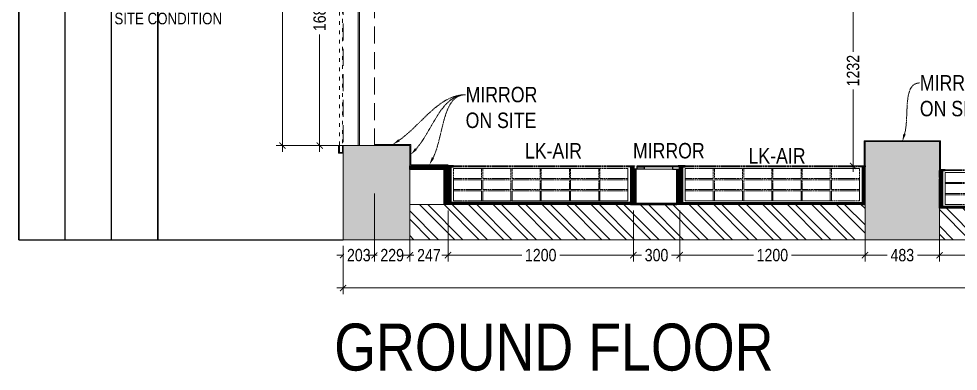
# Model space of a CAD drawing. Header units: millimetres. Extents: x 7389 to 27936, y -894474 to -881284.
# Drawn here: x 7389 to 13471, y -894474 to -892192 of the extents above; entities that cross this region are included whole.
import ezdxf
from ezdxf import colors
from ezdxf.entities.mleader import LeaderData, LeaderLine
from ezdxf.lldxf.tags import DXFTag
from ezdxf.math import Vec2, Vec3

# ---------------------------------------------------------------- set-up
doc = ezdxf.new("R2010")
doc.units = ezdxf.units.MM
doc.header["$LTSCALE"] = 40
doc.header["$MEASUREMENT"] = 0
doc.header["$PDMODE"] = 3
for name, pattern in [('a_p6_plan_L18$0$HIDDEN', [0.375, 0.25, -0.125]), ('ACAD_ISO03W100', [30, 12, -18]), ('HIDDEN', [0.375, 0.25, -0.125]), ('HIDDEN2', [0.1875, 0.125, -0.0625])]:
    doc.linetypes.add(name, pattern=pattern)
doc.layers.add('A-STEPS', color=7, linetype='Continuous')
for name, color, linetype, lineweight in [('A-WALL-MASY', 1, 'Continuous', 9), ('beam', 90, 'Continuous', 9), ('Column', 243, 'Continuous', 9), ('Column hatch', 8, 'Continuous', 9), ('dimensions', 149, 'Continuous', 5), ('Floor-Unit', 1, 'Continuous', 13), ('Glass-FrontGlazing', 150, 'Continuous', 20), ('IM-ANNO-HATCH', 8, 'Continuous', 5), ('LENS_PARTITION', 21, 'Continuous', 25), ('LENS_TEXT', 31, 'HIDDEN2', 5), ('LN-ELEVATION-1', 81, 'Continuous', 25), ('LN-ELEVATION-2', 103, 'Continuous', 20), ('LN-ELEVATION-3', 125, 'a_p6_plan_L18$0$HIDDEN', 18), ('LN-ELEVATION-4', 145, 'Continuous', 13), ('LN-HATCH', 251, 'Continuous', 0), ('Mirror', 4, 'Continuous', 15), ('shutter', 172, 'Continuous', 9), ('wall hatch', 22, 'Continuous', 9)]:
    doc.layers.add(name, color=color, linetype=linetype, lineweight=lineweight)
doc.styles.get("Standard").update_dxf_attribs({"font": 'ARIALN.TTF'})
tags = doc.linetypes.add('DASHED2', pattern=[0.375, 0.25, -0.125]).pattern_tags.tags
tags[6:7] = [DXFTag(74, 4), DXFTag(75, 0), DXFTag(340, '0'), DXFTag(46, 1.0), DXFTag(50, 0.0), DXFTag(44, 0.0), DXFTag(45, 0.0)]
tags[4:5] = [DXFTag(74, 4), DXFTag(75, 0), DXFTag(340, '0'), DXFTag(46, 1.0), DXFTag(50, 0.0), DXFTag(44, 0.0), DXFTag(45, 0.0)]
doc.dimstyles.new('Working', dxfattribs={"dimscale": 0.8, "dimtxt": 100, "dimasz": 50, "dimexe": 50, "dimexo": 50, "dimgap": 25, "dimtad": 0, "dimdec": 0, "dimzin": 0, "dimdsep": 46, "dimtxsty": 'Standard', "dimblk": 'ARCHTICK', "dimcen": 0, "dimdle": 50, "dimclrd": 250, "dimclre": 8, "dimclrt": 7, "dimadec": 0, "dimazin": 0, "dimtfac": 1, "dimtdec": 0, "dimtofl": 0, "dimtmove": 1, "dimatfit": 3, "dimfxl": 3, "dimtolj": 1, "dimlwd": 5, "dimlwe": 0, "dimarcsym": 0})
pattern_1 = [(45, (7858054.0837, 3504049.203), (-4.4901280605, 4.4901280605), [])]

# ---------------------------------------------------------------- blocks, each defined once
blk = doc.blocks.new('serfqrewfqrew')
at = {"layer": 'Column hatch'}
h = blk.add_hatch(color=256, dxfattribs=at)
h.dxf.hatch_style = 1
h.paths.add_polyline_path([(-18243.7, -4751.5), (-17811.8, -4751.5), (-17811.8, -5361.3), (-18243.7, -5361.3)])
h.paths.add_polyline_path([(-18040.5, 0), (-18243.7, 0), (-18243.7, -330.3), (-18040.5, -330.3)])
h.paths.add_polyline_path([(-14864.3, -5361.3), (-14381.5, -5361.3), (-14381.5, -4726.1), (-14864.3, -4726.1)])
h.paths.add_polyline_path([(-11688.2, -4751.5), (-11230.8, -4751.5), (-11230.8, -5361.3), (-11688.2, -5361.3)])
h.paths.add_polyline_path([(-6504.7, -4649.9), (-5920.3, -4649.9), (-5920.3, -5361.3), (-6504.7, -5361.3)])
h.paths.add_polyline_path([(-787.7, -5361.3), (0, -5361.3), (0, -4827.7), (-787.7, -4827.7)])
h.paths.add_polyline_path([(0, -609.8), (-813.1, -609.8), (-813.1, 0), (0, 0)])
at = {"layer": 'wall hatch'}
h = blk.add_hatch(dxfattribs=at)
h.set_pattern_fill('ANSI32', color=256, scale=300, angle=269.87)
h.set_pattern_definition([(314.87, (-17906290.98, 1629025.95), (79.7298001, 79.36881616), []), (314.87, (-17906291.1, 1628972.92), (79.7298001, 79.36881616), [])])
h.paths.add_polyline_path([(-813.1, -228.7), (-18040.5, -228.7), (-18040.5, 0), (-813.1, 0)])
h.paths.add_polyline_path([(-17811.8, -5132.6), (-14864.3, -5132.6), (-14864.3, -5361.3), (-17811.8, -5361.3)])
h.paths.add_polyline_path([(-14381.5, -5158), (-11688.2, -5158), (-11688.2, -5361.3), (-14381.5, -5361.3)])
h.paths.add_polyline_path([(-11230.8, -5183.5), (-6504.7, -5183.5), (-6504.7, -5361.3), (-11230.8, -5361.3)])
h.paths.add_polyline_path([(-5920.3, -5183.5), (-787.7, -5183.5), (-787.7, -5361.3), (-5920.3, -5361.3)])
h.paths.add_polyline_path([(-228.7, -4827.7), (0, -4827.7), (0, -609.8), (-228.7, -609.8)])
at = {"layer": 'A-WALL-MASY'}
for points in [[(-17811.8, -5132.6), (-14864.3, -5132.6), (-14864.3, -5361.3), (-17811.8, -5361.3)], [(-14381.5, -5158), (-11688.2, -5158), (-11688.2, -5361.3), (-14381.5, -5361.3)]]:
    blk.add_lwpolyline(points, close=True, dxfattribs=at)
at = {"layer": 'beam', "linetype": 'HIDDEN', "ltscale": 11}
blk.add_lwpolyline([(-18040.5, -330.3), (-18243.7, -330.3), (-18243.7, -4751.5), (-18040.5, -4751.5)], close=True, dxfattribs=at)
at = {"layer": 'Column'}
for points in [[(-14864.3, -5361.3), (-14381.5, -5361.3), (-14381.5, -4726.1), (-14864.3, -4726.1)], [(-18243.7, -4751.5), (-17811.8, -4751.5), (-17811.8, -5361.3), (-18243.7, -5361.3)]]:
    blk.add_lwpolyline(points, close=True, dxfattribs=at)
at = {"layer": 'shutter', "color": 5, "linetype": 'ACAD_ISO03W100', "ltscale": 0.05, "true_color": 0x0505ff, "elevation": 1985}
blk.add_lwpolyline([(-18248.4, -286), (-18267.6, -286), (-18267.6, -4795.8), (-18248.4, -4795.8)], close=True, dxfattribs=at)
at = {"layer": 'shutter', "ltscale": 10, "elevation": 1985.1}
blk.add_lwpolyline([(-18272.6, -4751.5), (-18272.6, -4801.5), (-18243.7, -4801.5), (-18243.7, -4751.5), (-18248.4, -4751.5), (-18248.4, -4795.8), (-18267.6, -4795.8), (-18267.6, -4751.5), (-18272.6, -4751.5)], dxfattribs=at)
blk = doc.blocks.new('GFCHGFD')
at = {"layer": 'LN-HATCH', "ltscale": 0.5}
h = blk.add_hatch(dxfattribs=at)
h.set_pattern_fill('ANSI31', color=256, scale=2)
h.set_pattern_definition([(45, (4060076.63, 1708724.648), (-4.4901280605, 4.4901280605), [])])
h.paths.add_polyline_path([(-144.2, 105.2), (-126.2, 105.2), (-126.2, -123.8), (-144.2, -123.8)])
h.paths.add_polyline_path([(-126.2, 99.2), (137.8, 99.2), (137.8, 105.2), (-126.2, 105.2)])
h.paths.add_polyline_path([(155.8, 105.2), (137.8, 105.2), (137.8, -123.8), (155.8, -123.8)])
at = {"layer": 'LN-ELEVATION-1'}
for points in [[(-144.2, 105.2), (-126.2, 105.2), (-126.2, -123.8), (-144.2, -123.8)], [(-126.2, 99.2), (137.8, 99.2), (137.8, 105.2), (-126.2, 105.2)], [(155.8, 105.2), (137.8, 105.2), (137.8, -123.8), (155.8, -123.8)], [(-97.2, -137.8), (-97.2, -123.8), (-142.2, -123.8), (-142.2, -144.8), (-133.2, -144.8), (-133.2, -143.3), (-140.7, -143.3), (-140.7, -137.8)], [(85.8, -137.8), (85.8, -123.8), (130.8, -123.8), (130.8, -144.8), (121.8, -144.8), (121.8, -143.3), (129.3, -143.3), (129.3, -137.8)], [(147.8, -144.8), (147.8, -143.3), (152.3, -143.3), (152.3, -125.3), (130.8, -125.3), (130.8, -123.8), (153.8, -123.8), (153.8, -144.8)]]:
    blk.add_lwpolyline(points, close=True, dxfattribs=at)
at = {"layer": 'LN-ELEVATION-2'}
blk.add_lwpolyline([(-97.2, -137.8), (85.8, -137.8), (85.8, -123.8), (-97.2, -123.8)], close=True, dxfattribs=at)
at = {"layer": 'LN-ELEVATION-4', "ltscale": 0.5}
blk.add_line((121.8, -144.8), (-133.2, -144.8), dxfattribs=at)
at = {"layer": 'Mirror', "lineweight": 0}
blk.add_lwpolyline([(-140.7, -137.8), (129.3, -137.8), (129.3, -143.3), (-140.7, -143.3)], close=True, dxfattribs=at)
blk = doc.blocks.new('12MM VC PLAN')
at = {"layer": 'LN-HATCH', "ltscale": 0.5}
h = blk.add_hatch(dxfattribs=at)
h.set_pattern_fill('ANSI31', color=256, scale=2)
h.set_pattern_definition([(45, (3760859.753, 1795248.936), (-4.490128061, 4.490128061), [])])
h.paths.add_polyline_path([(-1200, 250), (-1200, 60), (-1194, 60), (-1194, 50), (-1200, 50), (-1200, 6), (-1182, 6), (-1182, 250)])
h = blk.add_hatch(dxfattribs=at)
h.set_pattern_fill('ANSI31', color=256, scale=2)
h.set_pattern_definition(pattern_1)
h.paths.add_polyline_path([(0, 250), (0, 60), (-6, 60), (-6, 50), (0, 50), (0, 6), (-18, 6), (-18, 250)])
h = blk.add_hatch(dxfattribs=at)
h.set_pattern_fill('ANSI31', color=256, scale=2)
h.set_pattern_definition([(45, (7858047.0837, 3504049.203), (-4.4901280605, 4.4901280605), [])])
h.paths.add_polyline_path([(-1165, 6), (-1165, 0), (-1200, 0), (-1200, 6)])
h = blk.add_hatch(dxfattribs=at)
h.set_pattern_fill('ANSI31', color=256, scale=2)
h.set_pattern_definition(pattern_1)
h.paths.add_polyline_path([(-28, 6), (-28, 0), (0, 0), (0, 6)])
at = {"layer": 'LN-ELEVATION-1', "ltscale": 0.5}
for points in [[(-1200, 250), (-1200, 60), (-1194, 60), (-1194, 50), (-1200, 50), (-1200, 6), (-1182, 6), (-1182, 250)], [(-18, 238), (-1182, 238), (-1182, 244), (-18, 244)], [(0, 250), (0, 60), (-6, 60), (-6, 50), (0, 50), (0, 6), (-18, 6), (-18, 250)], [(-1165, 6), (-1165, 0), (-1200, 0), (-1200, 6)], [(-35, 6), (-35, 0), (0, 0), (0, 6)]]:
    blk.add_lwpolyline(points, close=True, dxfattribs=at)
at = {"layer": 'LN-ELEVATION-3', "ltscale": 0.5}
for p, q in [((-1182, 250), (-18, 250)), ((-1165, 6), (-35, 6)), ((-35, 0), (-1165, 0))]:
    blk.add_line(p, q, dxfattribs=at)
for points in [[(-1165, 226), (-35, 226), (-35, 18), (-1165, 18)], [(-1165, 226), (-983.3, 226), (-983.3, 162), (-1165, 162)], [(-975.3, 226), (-793.7, 226), (-793.7, 162), (-975.3, 162)], [(-785.7, 226), (-604, 226), (-604, 162), (-785.7, 162)], [(-596, 226), (-414.3, 226), (-414.3, 162), (-596, 162)], [(-406.3, 226), (-224.7, 226), (-224.7, 162), (-406.3, 162)], [(-216.7, 226), (-35, 226), (-35, 162), (-216.7, 162)], [(-1165, 90), (-983.3, 90), (-983.3, 154), (-1165, 154)], [(-975.3, 154), (-793.7, 154), (-793.7, 90), (-975.3, 90)], [(-785.7, 154), (-604, 154), (-604, 90), (-785.7, 90)], [(-596, 154), (-414.3, 154), (-414.3, 90), (-596, 90)], [(-406.3, 154), (-224.7, 154), (-224.7, 90), (-406.3, 90)], [(-216.7, 154), (-35, 154), (-35, 90), (-216.7, 90)], [(-1165, 82), (-983.3, 82), (-983.3, 18), (-1165, 18)], [(-975.3, 82), (-793.7, 82), (-793.7, 18), (-975.3, 18)], [(-785.7, 82), (-604, 82), (-604, 18), (-785.7, 18)], [(-596, 82), (-414.3, 82), (-414.3, 18), (-596, 18)], [(-406.3, 82), (-224.7, 82), (-224.7, 18), (-406.3, 18)], [(-216.7, 82), (-35, 82), (-35, 18), (-216.7, 18)]]:
    blk.add_lwpolyline(points, close=True, dxfattribs=at)
blk = doc.blocks.new('_ArchTick')
at = {"const_width": 0.15}
blk.add_lwpolyline([(-0.5, -0.5), (0.5, 0.5)], dxfattribs=at)
blk = doc.blocks.new('*D60')
at = {"layer": 'Defpoints', "color": 0, "ltscale": 50, "transparency": 16777216}
for p in [(9691.9, -893012.8), (9488.6, -893622.6)]:
    blk.add_point(p, dxfattribs=at)
at = {"layer": 'dimensions', "color": 8, "linetype": 'DASHED2', "lineweight": 0, "ltscale": 50, "transparency": 16777216}
for p, q in [((9691.9, -893323), (9691.9, -893763)), ((9488.6, -893662.6), (9488.6, -893763))]:
    blk.add_line(p, q, dxfattribs=at)
at = {"layer": 'dimensions', "color": 250, "linetype": 'DASHED2', "lineweight": 5, "ltscale": 50, "transparency": 16777216}
for p, q in [((9488.6, -893723), (9448.6, -893723)), ((9691.9, -893723), (9731.9, -893723))]:
    blk.add_line(p, q, dxfattribs=at)
at = {"layer": 'dimensions', "color": 250, "lineweight": 5, "ltscale": 50, "transparency": 16777216, "xscale": 40, "yscale": 40, "zscale": 40}
blk.add_blockref('_ArchTick', (9488.6, -893723), dxfattribs=at)
at = {"layer": 'dimensions', "color": 250, "lineweight": 5, "ltscale": 50, "transparency": 16777216, "xscale": 40, "yscale": 40, "zscale": 40, "rotation": 180}
blk.add_blockref('_ArchTick', (9691.9, -893723), dxfattribs=at)
at = {"layer": 'dimensions', "color": 7, "ltscale": 50, "transparency": 16777216, "insert": (9590.2, -893723), "char_height": 80, "attachment_point": 5, "bg_fill": 3, "box_fill_scale": 1.25, "bg_fill_color": 9, "bg_fill_true_color": 13158600, "bg_fill_transparency": 0}
blk.add_mtext('\\A1;203', dxfattribs=at)
at = {"layer": 'Defpoints', "color": 0, "ltscale": 50, "transparency": 16777216}
blk.add_point((9691.9, -893723), dxfattribs=at)
blk = doc.blocks.new('*D61')
at = {"layer": 'Defpoints', "color": 0, "ltscale": 50, "transparency": 16777216}
for p in [(9691.9, -893012.8), (9920.6, -893393.9)]:
    blk.add_point(p, dxfattribs=at)
at = {"layer": 'dimensions', "color": 8, "linetype": 'DASHED2', "lineweight": 0, "ltscale": 50, "transparency": 16777216}
for p, q in [((9691.9, -893323), (9691.9, -893763)), ((9920.6, -893433.9), (9920.6, -893763))]:
    blk.add_line(p, q, dxfattribs=at)
at = {"layer": 'dimensions', "color": 250, "linetype": 'DASHED2', "lineweight": 5, "ltscale": 50, "transparency": 16777216}
for p, q in [((9651.9, -893723), (9713.1, -893723)), ((9960.6, -893723), (9899.3, -893723))]:
    blk.add_line(p, q, dxfattribs=at)
at = {"layer": 'dimensions', "color": 250, "lineweight": 5, "ltscale": 50, "transparency": 16777216, "xscale": 40, "yscale": 40, "zscale": 40, "rotation": 180}
blk.add_blockref('_ArchTick', (9691.9, -893723), dxfattribs=at)
at = {"layer": 'dimensions', "color": 250, "lineweight": 5, "ltscale": 50, "transparency": 16777216, "xscale": 40, "yscale": 40, "zscale": 40}
blk.add_blockref('_ArchTick', (9920.6, -893723), dxfattribs=at)
at = {"layer": 'dimensions', "color": 7, "ltscale": 50, "transparency": 16777216, "insert": (9806.2, -893723), "char_height": 80, "attachment_point": 5, "bg_fill": 3, "box_fill_scale": 1.25, "bg_fill_color": 9, "bg_fill_true_color": 13158600, "bg_fill_transparency": 0}
blk.add_mtext('\\A1;229', dxfattribs=at)
at = {"layer": 'Defpoints', "color": 0, "ltscale": 50, "transparency": 16777216}
blk.add_point((9920.6, -893723), dxfattribs=at)
blk = doc.blocks.new('*D62')
at = {"layer": 'Defpoints', "color": 0, "ltscale": 50, "transparency": 16777216}
for p in [(9920.6, -893393.9), (10168, -893393.9)]:
    blk.add_point(p, dxfattribs=at)
at = {"layer": 'dimensions', "color": 8, "linetype": 'DASHED2', "lineweight": 0, "ltscale": 50, "transparency": 16777216}
for p, q in [((9920.6, -893433.9), (9920.6, -893763)), ((10168, -893433.9), (10168, -893763))]:
    blk.add_line(p, q, dxfattribs=at)
at = {"layer": 'dimensions', "color": 250, "linetype": 'DASHED2', "lineweight": 5, "ltscale": 50, "transparency": 16777216}
for p, q in [((9880.6, -893723), (9951.3, -893723)), ((10208, -893723), (10137.3, -893723))]:
    blk.add_line(p, q, dxfattribs=at)
at = {"layer": 'dimensions', "color": 250, "lineweight": 5, "ltscale": 50, "transparency": 16777216, "xscale": 40, "yscale": 40, "zscale": 40, "rotation": 180}
blk.add_blockref('_ArchTick', (9920.6, -893723), dxfattribs=at)
at = {"layer": 'dimensions', "color": 250, "lineweight": 5, "ltscale": 50, "transparency": 16777216, "xscale": 40, "yscale": 40, "zscale": 40}
blk.add_blockref('_ArchTick', (10168, -893723), dxfattribs=at)
at = {"layer": 'dimensions', "color": 7, "ltscale": 50, "transparency": 16777216, "insert": (10044.3, -893723), "char_height": 80, "attachment_point": 5, "bg_fill": 3, "box_fill_scale": 1.25, "bg_fill_color": 9, "bg_fill_true_color": 13158600, "bg_fill_transparency": 0}
blk.add_mtext('\\A1;247', dxfattribs=at)
at = {"layer": 'Defpoints', "color": 0, "ltscale": 50, "transparency": 16777216}
blk.add_point((10168, -893723), dxfattribs=at)
blk = doc.blocks.new('*D63')
at = {"layer": 'Defpoints', "color": 0, "ltscale": 50, "transparency": 16777216}
for p in [(10168, -893393.9), (11368, -893393.9), (11368, -893723)]:
    blk.add_point(p, dxfattribs=at)
at = {"layer": 'dimensions', "color": 8, "linetype": 'DASHED2', "lineweight": 0, "ltscale": 50, "transparency": 16777216}
for p, q in [((10168, -893433.9), (10168, -893763)), ((11368, -893433.9), (11368, -893763))]:
    blk.add_line(p, q, dxfattribs=at)
at = {"layer": 'dimensions', "color": 250, "linetype": 'DASHED2', "lineweight": 5, "ltscale": 50, "transparency": 16777216}
for p, q in [((10128, -893723), (10653.3, -893723)), ((11408, -893723), (10882.8, -893723))]:
    blk.add_line(p, q, dxfattribs=at)
at = {"layer": 'dimensions', "color": 250, "lineweight": 5, "ltscale": 50, "transparency": 16777216, "xscale": 40, "yscale": 40, "zscale": 40, "rotation": 180}
blk.add_blockref('_ArchTick', (10168, -893723), dxfattribs=at)
at = {"layer": 'dimensions', "color": 250, "lineweight": 5, "ltscale": 50, "transparency": 16777216, "xscale": 40, "yscale": 40, "zscale": 40}
blk.add_blockref('_ArchTick', (11368, -893723), dxfattribs=at)
at = {"layer": 'dimensions', "color": 7, "ltscale": 50, "transparency": 16777216, "insert": (10768, -893723), "char_height": 80, "attachment_point": 5, "bg_fill": 3, "box_fill_scale": 1.25, "bg_fill_color": 9, "bg_fill_true_color": 13158600, "bg_fill_transparency": 0}
blk.add_mtext('\\A1;1200', dxfattribs=at)
blk = doc.blocks.new('*D64')
at = {"layer": 'Defpoints', "color": 0, "ltscale": 50, "transparency": 16777216}
for p in [(11368, -893393.9), (11668, -893393.9), (11668, -893723)]:
    blk.add_point(p, dxfattribs=at)
at = {"layer": 'dimensions', "color": 8, "linetype": 'DASHED2', "lineweight": 0, "ltscale": 50, "transparency": 16777216}
for p, q in [((11368, -893433.9), (11368, -893763)), ((11668, -893433.9), (11668, -893763))]:
    blk.add_line(p, q, dxfattribs=at)
at = {"layer": 'dimensions', "color": 250, "linetype": 'DASHED2', "lineweight": 5, "ltscale": 50, "transparency": 16777216}
for p, q in [((11328, -893723), (11425.7, -893723)), ((11708, -893723), (11610.4, -893723))]:
    blk.add_line(p, q, dxfattribs=at)
at = {"layer": 'dimensions', "color": 250, "lineweight": 5, "ltscale": 50, "transparency": 16777216, "xscale": 40, "yscale": 40, "zscale": 40, "rotation": 180}
blk.add_blockref('_ArchTick', (11368, -893723), dxfattribs=at)
at = {"layer": 'dimensions', "color": 250, "lineweight": 5, "ltscale": 50, "transparency": 16777216, "xscale": 40, "yscale": 40, "zscale": 40}
blk.add_blockref('_ArchTick', (11668, -893723), dxfattribs=at)
at = {"layer": 'dimensions', "color": 7, "ltscale": 50, "transparency": 16777216, "insert": (11518, -893723), "char_height": 80, "attachment_point": 5, "bg_fill": 3, "box_fill_scale": 1.25, "bg_fill_color": 9, "bg_fill_true_color": 13158600, "bg_fill_transparency": 0}
blk.add_mtext('\\A1;300', dxfattribs=at)
blk = doc.blocks.new('*D65')
at = {"layer": 'Defpoints', "color": 0, "ltscale": 50, "transparency": 16777216}
for p in [(11668, -893393.9), (12868, -893393.9), (12868, -893723)]:
    blk.add_point(p, dxfattribs=at)
at = {"layer": 'dimensions', "color": 8, "linetype": 'DASHED2', "lineweight": 0, "ltscale": 50, "transparency": 16777216}
for p, q in [((11668, -893433.9), (11668, -893763)), ((12868, -893433.9), (12868, -893763))]:
    blk.add_line(p, q, dxfattribs=at)
at = {"layer": 'dimensions', "color": 250, "linetype": 'DASHED2', "lineweight": 5, "ltscale": 50, "transparency": 16777216}
for p, q in [((11628, -893723), (12153.3, -893723)), ((12908, -893723), (12382.8, -893723))]:
    blk.add_line(p, q, dxfattribs=at)
at = {"layer": 'dimensions', "color": 250, "lineweight": 5, "ltscale": 50, "transparency": 16777216, "xscale": 40, "yscale": 40, "zscale": 40, "rotation": 180}
blk.add_blockref('_ArchTick', (11668, -893723), dxfattribs=at)
at = {"layer": 'dimensions', "color": 250, "lineweight": 5, "ltscale": 50, "transparency": 16777216, "xscale": 40, "yscale": 40, "zscale": 40}
blk.add_blockref('_ArchTick', (12868, -893723), dxfattribs=at)
at = {"layer": 'dimensions', "color": 7, "ltscale": 50, "transparency": 16777216, "insert": (12268, -893723), "char_height": 80, "attachment_point": 5, "bg_fill": 3, "box_fill_scale": 1.25, "bg_fill_color": 9, "bg_fill_true_color": 13158600, "bg_fill_transparency": 0}
blk.add_mtext('\\A1;1200', dxfattribs=at)
blk = doc.blocks.new('*D66')
at = {"layer": 'Defpoints', "color": 0, "ltscale": 50, "transparency": 16777216}
for p in [(12868, -893393.9), (13350.8, -893419.3), (13350.8, -893723)]:
    blk.add_point(p, dxfattribs=at)
at = {"layer": 'dimensions', "color": 8, "linetype": 'DASHED2', "lineweight": 0, "ltscale": 50, "transparency": 16777216}
for p, q in [((12868, -893433.9), (12868, -893763)), ((13350.8, -893459.3), (13350.8, -893763))]:
    blk.add_line(p, q, dxfattribs=at)
at = {"layer": 'dimensions', "color": 250, "linetype": 'DASHED2', "lineweight": 5, "ltscale": 50, "transparency": 16777216}
for p, q in [((12828, -893723), (13015.7, -893723)), ((13390.8, -893723), (13203.2, -893723))]:
    blk.add_line(p, q, dxfattribs=at)
at = {"layer": 'dimensions', "color": 250, "lineweight": 5, "ltscale": 50, "transparency": 16777216, "xscale": 40, "yscale": 40, "zscale": 40, "rotation": 180}
blk.add_blockref('_ArchTick', (12868, -893723), dxfattribs=at)
at = {"layer": 'dimensions', "color": 250, "lineweight": 5, "ltscale": 50, "transparency": 16777216, "xscale": 40, "yscale": 40, "zscale": 40}
blk.add_blockref('_ArchTick', (13350.8, -893723), dxfattribs=at)
at = {"layer": 'dimensions', "color": 7, "ltscale": 50, "transparency": 16777216, "insert": (13109.4, -893723), "char_height": 80, "attachment_point": 5, "bg_fill": 3, "box_fill_scale": 1.25, "bg_fill_color": 9, "bg_fill_true_color": 13158600, "bg_fill_transparency": 0}
blk.add_mtext('\\A1;483', dxfattribs=at)
blk = doc.blocks.new('*D67')
at = {"layer": 'Defpoints', "color": 0, "ltscale": 50, "transparency": 16777216}
for p in [(13350.8, -893419.3), (14550.8, -893419.3), (14550.8, -893723)]:
    blk.add_point(p, dxfattribs=at)
at = {"layer": 'dimensions', "color": 8, "linetype": 'DASHED2', "lineweight": 0, "ltscale": 50, "transparency": 16777216}
for p, q in [((13350.8, -893459.3), (13350.8, -893763)), ((14550.8, -893459.3), (14550.8, -893763))]:
    blk.add_line(p, q, dxfattribs=at)
at = {"layer": 'dimensions', "color": 250, "linetype": 'DASHED2', "lineweight": 5, "ltscale": 50, "transparency": 16777216}
for p, q in [((13310.8, -893723), (13836, -893723)), ((14590.8, -893723), (14065.6, -893723))]:
    blk.add_line(p, q, dxfattribs=at)
at = {"layer": 'dimensions', "color": 250, "lineweight": 5, "ltscale": 50, "transparency": 16777216, "xscale": 40, "yscale": 40, "zscale": 40, "rotation": 180}
blk.add_blockref('_ArchTick', (13350.8, -893723), dxfattribs=at)
at = {"layer": 'dimensions', "color": 250, "lineweight": 5, "ltscale": 50, "transparency": 16777216, "xscale": 40, "yscale": 40, "zscale": 40}
blk.add_blockref('_ArchTick', (14550.8, -893723), dxfattribs=at)
at = {"layer": 'dimensions', "color": 7, "ltscale": 50, "transparency": 16777216, "insert": (13950.8, -893723), "char_height": 80, "attachment_point": 5, "bg_fill": 3, "box_fill_scale": 1.25, "bg_fill_color": 9, "bg_fill_true_color": 13158600, "bg_fill_transparency": 0}
blk.add_mtext('\\A1;1200', dxfattribs=at)
blk = doc.blocks.new('*D98')
at = {"layer": 'Defpoints', "color": 0, "ltscale": 50, "transparency": 16777216}
for p in [(12595.8, -891911.9), (12790.6, -891911.9), (12705.5, -893143.9)]:
    blk.add_point(p, dxfattribs=at)
at = {"layer": 'dimensions', "color": 250, "linetype": 'DASHED2', "lineweight": 5, "ltscale": 50, "transparency": 16777216}
for p, q in [((12790.6, -891871.9), (12790.6, -892413.3)), ((12790.6, -893183.9), (12790.6, -892642.5))]:
    blk.add_line(p, q, dxfattribs=at)
at = {"layer": 'dimensions', "color": 8, "linetype": 'DASHED2', "lineweight": 0, "ltscale": 50, "transparency": 16777216}
for p, q in [((12635.8, -891911.9), (12830.6, -891911.9)), ((12745.5, -893143.9), (12830.6, -893143.9))]:
    blk.add_line(p, q, dxfattribs=at)
at = {"layer": 'dimensions', "color": 250, "lineweight": 5, "ltscale": 50, "transparency": 16777216, "xscale": 40, "yscale": 40, "zscale": 40}
for p, rotation in [((12790.6, -891911.9), 90), ((12790.6, -893143.9), 270)]:
    blk.add_blockref('_ArchTick', p, dxfattribs=dict(at, rotation=rotation))
at = {"layer": 'dimensions', "color": 7, "ltscale": 50, "transparency": 16777216, "insert": (12790.6, -892527.9), "char_height": 80, "attachment_point": 5, "rotation": 90, "bg_fill": 3, "box_fill_scale": 1.25, "bg_fill_color": 9, "bg_fill_true_color": 13158600, "bg_fill_transparency": 0}
blk.add_mtext('\\A1;1232', dxfattribs=at)
blk = doc.blocks.new('*D110')
at = {"layer": 'Defpoints', "color": 0, "ltscale": 50, "transparency": 16777216}
for p in [(9336.7, -891327.2), (9595.2, -891327.2, 0), (9595.2, -893012.8)]:
    blk.add_point(p, dxfattribs=at)
at = {"layer": 'dimensions', "color": 250, "linetype": 'DASHED2', "lineweight": 5, "ltscale": 50, "transparency": 16777216}
for p, q in [((9336.7, -891287.2), (9336.7, -892055.1)), ((9336.7, -893052.8), (9336.7, -892284.8))]:
    blk.add_line(p, q, dxfattribs=at)
at = {"layer": 'dimensions', "color": 8, "linetype": 'DASHED2', "lineweight": 0, "ltscale": 50, "transparency": 16777216}
for p, q in [((9555.2, -891327.2), (9296.7, -891327.2)), ((9555.2, -893012.8), (9296.7, -893012.8))]:
    blk.add_line(p, q, dxfattribs=at)
at = {"layer": 'dimensions', "color": 250, "lineweight": 5, "ltscale": 50, "transparency": 16777216, "xscale": 40, "yscale": 40, "zscale": 40}
for p, rotation in [((9336.7, -891327.2), 90), ((9336.7, -893012.8), 270)]:
    blk.add_blockref('_ArchTick', p, dxfattribs=dict(at, rotation=rotation))
at = {"layer": 'dimensions', "color": 7, "ltscale": 50, "transparency": 16777216, "insert": (9336.7, -892170), "char_height": 80, "attachment_point": 5, "rotation": 90, "bg_fill": 3, "box_fill_scale": 1.25, "bg_fill_color": 9, "bg_fill_true_color": 13158600, "bg_fill_transparency": 0}
blk.add_mtext('\\A1;1686', dxfattribs=at)
blk = doc.blocks.new('*D119')
at = {"layer": 'Defpoints', "color": 0, "ltscale": 50, "transparency": 16777216}
for p in [(27503.7, -893089), (9488.6, -893622.6), (27503.7, -893935.2)]:
    blk.add_point(p, dxfattribs=at)
at = {"layer": 'dimensions', "color": 8, "linetype": 'DASHED2', "lineweight": 0, "ltscale": 50, "transparency": 16777216}
for p, q in [((27503.7, -893535.2), (27503.7, -893975.2)), ((9488.6, -893662.6), (9488.6, -893975.2))]:
    blk.add_line(p, q, dxfattribs=at)
at = {"layer": 'dimensions', "color": 250, "linetype": 'DASHED2', "lineweight": 5, "ltscale": 50, "transparency": 16777216}
for p, q in [((9448.6, -893935.2), (18125.1, -893935.2)), ((27543.7, -893935.2), (18867.2, -893935.2))]:
    blk.add_line(p, q, dxfattribs=at)
at = {"layer": 'dimensions', "color": 250, "lineweight": 5, "ltscale": 50, "transparency": 16777216, "xscale": 40, "yscale": 40, "zscale": 40, "rotation": 180}
blk.add_blockref('_ArchTick', (9488.6, -893935.2), dxfattribs=at)
at = {"layer": 'dimensions', "color": 250, "lineweight": 5, "ltscale": 50, "transparency": 16777216, "xscale": 40, "yscale": 40, "zscale": 40}
blk.add_blockref('_ArchTick', (27503.7, -893935.2), dxfattribs=at)
at = {"layer": 'dimensions', "color": 7, "ltscale": 50, "transparency": 16777216, "insert": (18496.1, -893935.2), "char_height": 80, "attachment_point": 5, "bg_fill": 3, "box_fill_scale": 1.25, "bg_fill_color": 9, "bg_fill_true_color": 13158600, "bg_fill_transparency": 0}
blk.add_mtext('\\A1;18015 [59\'-1 1/2"]', dxfattribs=at)
blk = doc.blocks.new('*D172')
at = {"layer": 'Defpoints', "color": 0, "ltscale": 50, "transparency": 16777216}
for p in [(9095.5, -888591.6), (9595.2, -888591.6), (9585.2, -893012.8)]:
    blk.add_point(p, dxfattribs=at)
at = {"layer": 'dimensions', "color": 250, "linetype": 'DASHED2', "lineweight": 5, "ltscale": 50, "transparency": 16777216}
for p, q in [((9095.5, -888551.6), (9095.5, -890528.6)), ((9095.5, -893052.8), (9095.5, -891075.7))]:
    blk.add_line(p, q, dxfattribs=at)
at = {"layer": 'dimensions', "color": 8, "linetype": 'DASHED2', "lineweight": 0, "ltscale": 50, "transparency": 16777216}
for p, q in [((9495.5, -888591.6), (9055.5, -888591.6)), ((9495.5, -893012.8), (9055.5, -893012.8))]:
    blk.add_line(p, q, dxfattribs=at)
at = {"layer": 'dimensions', "color": 250, "lineweight": 5, "ltscale": 50, "transparency": 16777216, "xscale": 40, "yscale": 40, "zscale": 40}
for p, rotation in [((9095.5, -888591.6), 90), ((9095.5, -893012.8), 270)]:
    blk.add_blockref('_ArchTick', p, dxfattribs=dict(at, rotation=rotation))
at = {"layer": 'dimensions', "color": 7, "ltscale": 50, "transparency": 16777216, "insert": (9095.5, -890802.2), "char_height": 80, "attachment_point": 5, "rotation": 90, "bg_fill": 3, "box_fill_scale": 1.25, "bg_fill_color": 9, "bg_fill_true_color": 13158600, "bg_fill_transparency": 0}
blk.add_mtext('\\A1;4421 [14\'-6"]', dxfattribs=at)

msp = doc.modelspace()

# ---------------------------------------------------------------- hatches: boundary and pattern name
at = {"layer": 'IM-ANNO-HATCH'}
h = msp.add_hatch(dxfattribs=at)
h.set_pattern_fill('CORK', color=256, scale=50)
h.set_pattern_definition([(0, (-13883.174, 50.818), (0, 6.25), []), (135, (-13880.049, 47.693), (-12.49999998, -12.49999998), [8.8388348, -8.8388348]), (135, (-13878.486, 47.693), (-12.49999998, -12.49999998), [8.8388348, -8.8388348]), (135, (-13876.924, 47.693), (-12.49999998, -12.49999998), [8.8388348, -8.8388348])])
h.paths.add_polyline_path([(10143, -893168.9), (9920.6, -893168.9), (9920.6, -893143.9), (10168, -893143.9), (10168, -893149.9), (10168, -893193.9), (10168, -893393.9), (10143, -893393.9)])

# ---------------------------------------------------------------- linework, layer by layer
at = {"layer": 'A-STEPS'}
for p, q in [((7388.6, -893622.6), (7388.6, -888261.3)), ((7688.6, -893622.6), (7688.6, -888261.3)), ((7988.6, -893622.6), (7988.6, -888261.3)), ((8288.6, -893622.6), (8288.6, -888261.3))]:
    msp.add_line(p, q, dxfattribs=at)
msp.add_lwpolyline([(8288.6, -888261.3), (7388.6, -888261.3), (7388.6, -893622.6), (8288.6, -893622.6)], close=True, dxfattribs=at)
msp.add_lwpolyline([(9488.6, -888261.3), (8288.6, -888261.3), (8288.6, -893622.6), (9488.6, -893622.6)], dxfattribs=at)
at = {"layer": 'Glass-FrontGlazing'}
msp.add_lwpolyline([(9585.2, -888591.6), (9595.2, -888591.6), (9595.2, -893012.8), (9585.2, -893012.8)], close=True, dxfattribs=at)
at = {"layer": 'LENS_PARTITION'}
msp.add_lwpolyline([(10143, -893168.9), (9920.6, -893168.9), (9920.6, -893143.9), (10168, -893143.9), (10168, -893149.9), (10168, -893193.9), (10168, -893393.9), (10143, -893393.9)], close=True, dxfattribs=at)
at = {"layer": 'Mirror', "lineweight": 0}
for points in [[(13356.8, -893169.3), (13356.8, -892981.3), (12862, -892981.3), (12862, -893143.9)], [(13350.8, -893169.3), (13350.8, -892987.3), (12868, -892987.3), (12868, -893143.9)], [(9691.9, -893006.8), (9926.6, -893006.8), (9926.6, -893137.9), (10168, -893137.9)], [(9691.9, -893012.8), (9920.6, -893012.8), (9920.6, -893143.9), (10168, -893143.9)]]:
    msp.add_lwpolyline(points, dxfattribs=at)

# ---------------------------------------------------------------- block references
msp.add_blockref('serfqrewfqrew', (27732.3, -888261.3))
at = {"layer": 'Floor-Unit', "ltscale": 0.5, "xscale": -1, "rotation": 180}
for p in [(11368, -893143.9), (14550.8, -893169.3)]:
    msp.add_blockref('12MM VC PLAN', p, dxfattribs=at)
at = {"layer": 'Floor-Unit', "rotation": 180}
msp.add_blockref('GFCHGFD', (11523.9, -893288.7), dxfattribs=at)
at = {"layer": 'Floor-Unit', "ltscale": 0.5, "rotation": 180}
msp.add_blockref('12MM VC PLAN', (11668, -893143.9), dxfattribs=at)

# ---------------------------------------------------------------- texts
at = {"layer": 'LENS_TEXT', "linetype": 'Continuous', "ltscale": 3, "attachment_point": 5}
for s, insert, char_height, width in [('\\pxql;LK-AIR', (10801.7, -893046.8), 100, 271.785), ('\\pxql;MIRROR', (11501.4, -893046.8), 100, 271.785), ('\\pxql;LK-AIR', (12249.6, -893079.4), 100, 271.785), ('\\pxqc,t8;GROUND FLOOR', (10853, -894320.1), 304.081, 3272.57)]:
    msp.add_mtext(s, dxfattribs=dict(at, insert=insert, char_height=char_height, width=width))

# ---------------------------------------------------------------- leaders
at = {"layer": 'LENS_TEXT', "linetype": 'Continuous', "ltscale": 3}
ml = msp.add_multileader_mtext('Standard', dxfattribs=at)
ml.set_content('{\\C240;DOOR TO OPEN OUTWARDS ON LANDING. TO BE CONFIRMED WITH LATEST SITE CONDITION}', color=1)
ml.set_leader_properties(color=256, linetype='ByLayer', lineweight=-1)
ml.build(insert=Vec2(0, 0))
ml.multileader.update_dxf_attribs({"leader_type": 2, "dogleg_length": 0.36, "arrow_head_size": 50})
ctx = ml.context
ctx.base_point, ctx.char_height, ctx.arrow_head_size, ctx.landing_gap_size, ctx.plane_origin = Vec3(8018.8, -891565.7), 75, 50, 0.09, Vec3(9536.3, -890949.5)
ctx.text_align_type = 2
notes = []
notes.append((ctx, [(0, (1, 1, 0), (8705.2, -891565.7), (-1, 0), 0.36, [(1, [(9087.8, -891299.6)], 0, [])])]))
ctx.mtext.insert, ctx.mtext.width, ctx.mtext.defined_height, ctx.mtext.alignment, ctx.mtext.flow_direction = Vec3(8704.7, -891527.6), 746.214, 354.8, 3, 5
ml = msp.add_multileader_mtext('Standard', dxfattribs=at)
ml.set_content('{\\C256;MIRROR ON SITE}', color=1)
ml.set_leader_properties(color=256, linetype='ByLayer', lineweight=-1)
ml.build(insert=Vec2(0, 0))
ml.multileader.update_dxf_attribs({"leader_type": 2, "dogleg_length": 0.36, "arrow_head_size": 50})
ctx = ml.context
ctx.base_point, ctx.char_height, ctx.arrow_head_size, ctx.landing_gap_size, ctx.plane_origin = Vec3(13222.9, -892607.5), 100, 50, 0.09, Vec3(14484, -892201.1)
notes.append((ctx, [(1, (1, 1, 0), (13222.5, -892607.5), (1, 0), 0.36, [(1, [(13109.4, -892987.3)], 0, [])])]))
ctx.mtext.insert, ctx.mtext.width, ctx.mtext.flow_direction = Vec3(13223, -892556.7), 550.803, 5
ml = msp.add_multileader_mtext('Standard', dxfattribs=at)
ml.set_content('{\\C256;MIRROR ON SITE}', color=1)
ml.set_leader_properties(color=256, linetype='ByLayer', lineweight=-1)
ml.build(insert=Vec2(0, 0))
ml.multileader.update_dxf_attribs({"leader_type": 2, "dogleg_length": 0.36, "arrow_head_size": 50})
ctx = ml.context
ctx.base_point, ctx.char_height, ctx.arrow_head_size, ctx.landing_gap_size, ctx.plane_origin = Vec3(10281.7, -892683.5), 100, 50, 0.09, Vec3(11440.2, -892173.5)
notes.append((ctx, [(1, (1, 1, 0), (10281.4, -892683.5), (1, 0), 0.36, [(1, [(9809.2, -893006.8)], 0, []), (0, [(10047.3, -893137.9)], 0, []), (2, [(9926.6, -893072.3)], 0, [])])]))
ctx.mtext.insert, ctx.mtext.width, ctx.mtext.flow_direction = Vec3(10281.8, -892632.7), 572.932, 5
for ctx, leaders in notes:
    for number, flags, end, landing, length, lines in leaders:
        leader = LeaderData()
        leader.index, (leader.has_last_leader_line, leader.has_dogleg_vector, leader.attachment_direction) = number, flags
        leader.last_leader_point, leader.dogleg_vector, leader.dogleg_length = Vec3(end), Vec3(landing), length
        for number, points, colour, breaks in lines:
            line = LeaderLine()
            line.index, line.vertices, line.color, line.breaks = number, Vec3.list(points), colors.encode_raw_color(colour), breaks
            leader.lines.append(line)
        ctx.leaders.append(leader)

# ---------------------------------------------------------------- next in the draw order: dimensions: what is measured, and where the dimension line sits
at = {"layer": 'dimensions', "color": 3, "ltscale": 50, "true_color": 0x15f609}
dim = msp.add_linear_dim(base=(12790.6, -891911.9), p1=(12705.5, -893143.9), p2=(12595.8, -891911.9), angle=90, dimstyle='Working', override={"dimfxl": 500, "dimfxlon": 1, "dimtfill": 1, "dimarcsym": 1}, dxfattribs=at)
dim.commit()
dim.dimension.update_dxf_attribs({"geometry": '*D98', "text_midpoint": (12790.6, -892527.9)})
dim = msp.add_linear_dim(base=(9691.9, -893723), p1=(9488.6, -893622.6), p2=(9691.9, -893012.8), dimstyle='Working', override={"dimfxl": 500, "dimfxlon": 1, "dimtfill": 1, "dimarcsym": 1}, dxfattribs=at)
dim.commit()
dim.dimension.update_dxf_attribs({"geometry": '*D60', "text_midpoint": (9590.2, -893723)})

# ---------------------------------------------------------------- next in the draw order: dimensions: what is measured, and where the dimension line sits
dim = msp.add_linear_dim(base=(9336.7, -891327.2), p1=(9595.2, -893012.8), p2=(9595.2, -891327.2, 0), angle=90, dimstyle='Working', override={"dimfxl": 500, "dimfxlon": 1, "dimtfill": 1, "dimarcsym": 1}, dxfattribs=at)
dim.commit()
dim.dimension.update_dxf_attribs({"geometry": '*D110', "text_midpoint": (9336.7, -892170)})
dim = msp.add_linear_dim(base=(9920.6, -893723), p1=(9691.9, -893012.8), p2=(9920.6, -893393.9), dimstyle='Working', override={"dimfxl": 500, "dimfxlon": 1, "dimtfill": 1, "dimarcsym": 1}, dxfattribs=at)
dim.commit()
dim.dimension.update_dxf_attribs({"geometry": '*D61', "text_midpoint": (9806.2, -893723)})

# ---------------------------------------------------------------- next in the draw order: dimensions: what is measured, and where the dimension line sits
at = {"layer": 'dimensions', "ltscale": 50}
dim = msp.add_linear_dim(base=(9095.5, -888591.6), p1=(9585.2, -893012.8), p2=(9595.2, -888591.6), angle=90, dimstyle='Working', override={"dimfxl": 500, "dimfxlon": 1, "dimtfill": 1, "dimarcsym": 1}, dxfattribs=at)
dim.commit()
dim.dimension.update_dxf_attribs({"geometry": '*D172', "text_midpoint": (9095.5, -890802.2)})
at = {"layer": 'dimensions', "color": 3, "ltscale": 50, "true_color": 0x15f609}
dim = msp.add_linear_dim(base=(10168, -893723), p1=(9920.6, -893393.9), p2=(10168, -893393.9), dimstyle='Working', override={"dimfxl": 500, "dimfxlon": 1, "dimtfill": 1, "dimarcsym": 1}, dxfattribs=at)
dim.commit()
dim.dimension.update_dxf_attribs({"geometry": '*D62', "text_midpoint": (10044.3, -893723)})

# ---------------------------------------------------------------- next in the draw order: dimensions: what is measured, and where the dimension line sits
dim = msp.add_linear_dim(base=(11368, -893723), p1=(10168, -893393.9), p2=(11368, -893393.9), dimstyle='Working', override={"dimfxl": 500, "dimfxlon": 1, "dimtfill": 1, "dimarcsym": 1}, dxfattribs=at)
dim.commit()
dim.dimension.update_dxf_attribs({"geometry": '*D63', "text_midpoint": (10768, -893723)})

# ---------------------------------------------------------------- next in the draw order: dimensions: what is measured, and where the dimension line sits
dim = msp.add_linear_dim(base=(11668, -893723), p1=(11368, -893393.9), p2=(11668, -893393.9), dimstyle='Working', override={"dimfxl": 500, "dimfxlon": 1, "dimtfill": 1, "dimarcsym": 1}, dxfattribs=at)
dim.commit()
dim.dimension.update_dxf_attribs({"geometry": '*D64', "text_midpoint": (11518, -893723)})

# ---------------------------------------------------------------- next in the draw order: dimensions: what is measured, and where the dimension line sits
dim = msp.add_linear_dim(base=(12868, -893723), p1=(11668, -893393.9), p2=(12868, -893393.9), dimstyle='Working', override={"dimfxl": 500, "dimfxlon": 1, "dimtfill": 1, "dimarcsym": 1}, dxfattribs=at)
dim.commit()
dim.dimension.update_dxf_attribs({"geometry": '*D65', "text_midpoint": (12268, -893723)})

# ---------------------------------------------------------------- next in the draw order: dimensions: what is measured, and where the dimension line sits
dim = msp.add_linear_dim(base=(13350.8, -893723), p1=(12868, -893393.9), p2=(13350.8, -893419.3), dimstyle='Working', override={"dimfxl": 500, "dimfxlon": 1, "dimtfill": 1, "dimarcsym": 1}, dxfattribs=at)
dim.commit()
dim.dimension.update_dxf_attribs({"geometry": '*D66', "text_midpoint": (13109.4, -893723)})

# ---------------------------------------------------------------- next in the draw order: dimensions: what is measured, and where the dimension line sits
dim = msp.add_linear_dim(base=(14550.8, -893723), p1=(13350.8, -893419.3), p2=(14550.8, -893419.3), dimstyle='Working', override={"dimfxl": 500, "dimfxlon": 1, "dimtfill": 1, "dimarcsym": 1}, dxfattribs=at)
dim.commit()
dim.dimension.update_dxf_attribs({"geometry": '*D67', "text_midpoint": (13950.8, -893723)})

# ---------------------------------------------------------------- next in the draw order: dimensions: what is measured, and where the dimension line sits
at = {"layer": 'dimensions', "ltscale": 50}
dim = msp.add_linear_dim(base=(27503.7, -893935.2), p1=(9488.6, -893622.6), p2=(27503.7, -893089), dimstyle='Working', override={"dimfxl": 500, "dimfxlon": 1, "dimtfill": 1, "dimarcsym": 1}, dxfattribs=at)
dim.commit()
dim.dimension.update_dxf_attribs({"geometry": '*D119', "text_midpoint": (18496.1, -893935.2)})

doc.saveas('drawing.dxf')
